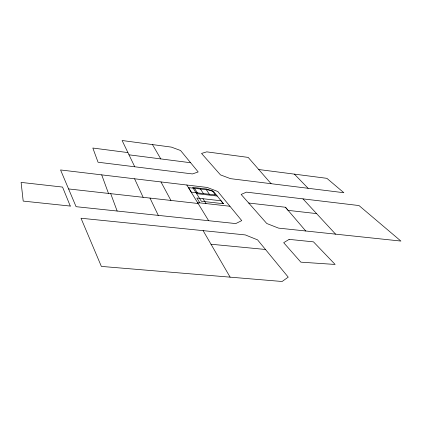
<?xml version="1.0" encoding="UTF-8"?>
<svg xmlns="http://www.w3.org/2000/svg" width="422" height="422" viewBox="0 0 422 422"><rect width="100%" height="100%" fill="white"/><g stroke="black" fill="none" stroke-linecap="round" stroke-linejoin="round"><path stroke-width="0.63" d="M211.005 244.232L265.48 249.476L288.231 277.143L282.107 281.49L101.359 266.409L81.013 218.237L245.309 234.922L257.568 239.87L265.48 249.476M305.739 230.992L278.515 228.112L266.762 223.496L241.136 194.442L246.469 192.137L359.001 205.556L400.9 241.067L305.739 230.992L285.441 207.249L248.695 203.024M229.932 206.252L217.821 191.525L207.26 187.458L60.557 169.96L76.081 206.685L235.756 223.581L241.737 220.616L229.932 206.252L197.591 202.623L208.647 220.711M68.58 188.935L198.124 203.494L186.814 185.015M316.595 213.606L288.094 210.367L285.441 207.249M196.583 193.635L217.24 196.035M127.919 152.585L92.835 148.038L98.052 162.227L192.453 173.938L198.192 171.949L180.574 150.512L171.395 147.114L122.111 140.51L134.739 166.774M258.749 169.523L326.871 178.332L343.851 192.722L230.507 178.659L220.469 174.887L201.547 153.439L206.727 151.857L248.189 157.406L271.088 183.697M128.995 154.821L190.628 162.744M294.382 174.128L308.107 188.286M302.975 198.873L335.59 234.157M223.069 203.684L221.102 200.803L196.847 198.029L199.838 202.866M206.347 189.715L209.359 194.262M200.455 189.019L203.388 193.566M202.956 198.725L206.026 203.562M194.526 188.317L197.39 192.87M203.114 230.639L230.111 277.148M152.479 144.582L160.771 158.909M160.982 181.94L170.931 200.439M149.984 198.082L158.282 215.384M134.581 178.791L143.137 197.311M110.722 193.672L117.142 211.032M101.707 174.872L108.48 193.418M289.123 239.379L283.689 242.692L300.849 262.162L335.131 264.452L313.477 241.853L289.123 239.379M70.279 206.068L23.205 201.094L21.1 182.404L62.551 187.073L70.279 206.068M223.475 203.731L201.326 201.22L192.659 187.363L206.585 189.014L213.812 191.804L223.475 203.731M215.299 194.959L191.366 192.168L188.576 187.616L212.219 190.412L215.299 194.959"/></g></svg>
